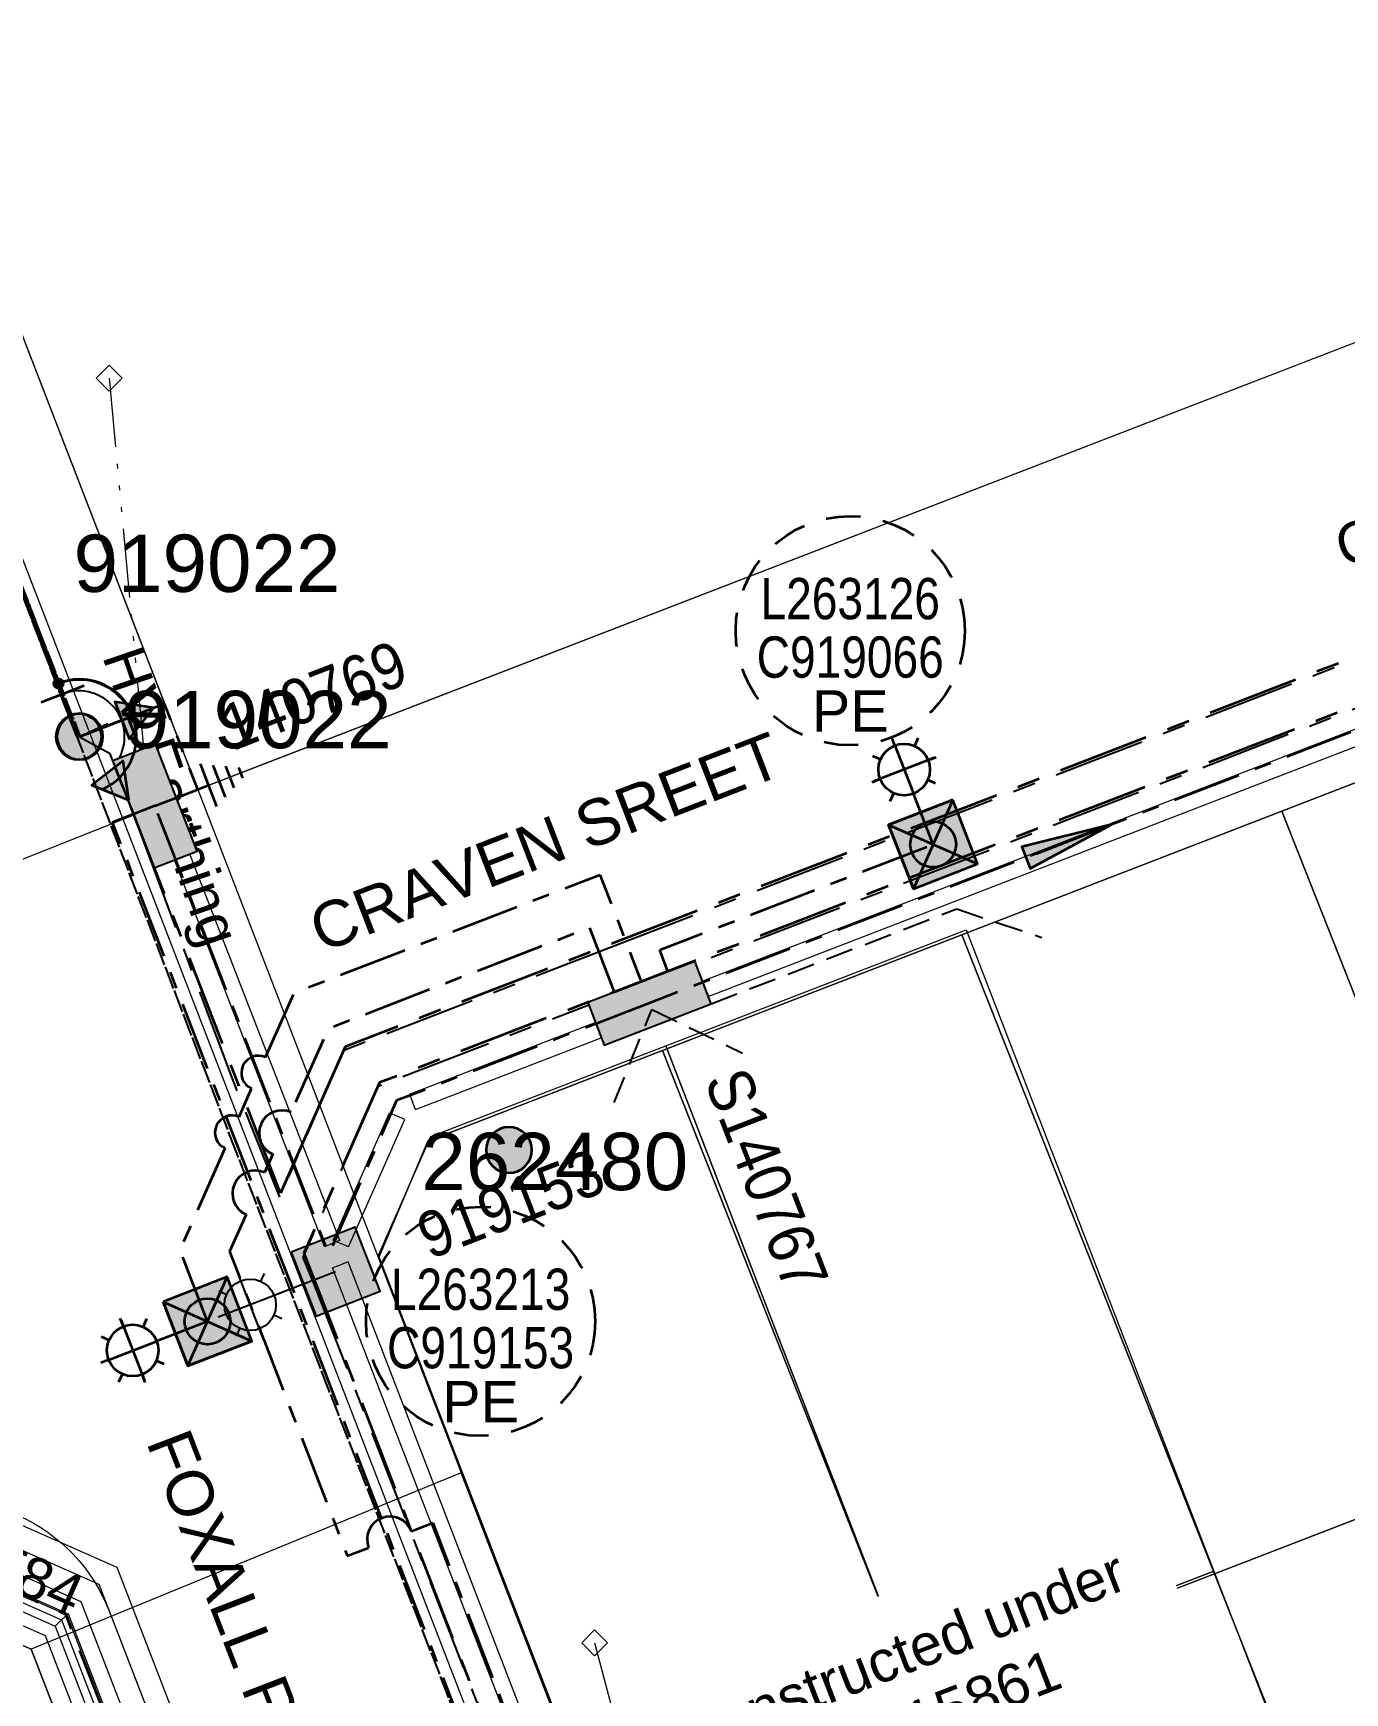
# Model space of a CAD drawing. Header units: metres. Extents: x 0 to 311505, y 0 to 6270811.
# Drawn here: x 310948.2 to 311005.5, y 6270400 to 6270472.4 of the extents above; entities that cross this region are included whole.
import ezdxf
from ezdxf import colors
from ezdxf.entities.mleader import LeaderData, LeaderLine
from ezdxf.enums import TextEntityAlignment as Align
from ezdxf.math import Vec2, Vec3

# ---------------------------------------------------------------- set-up
doc = ezdxf.new("R2010")
doc.units = ezdxf.units.M
for name, pattern in [('Cable Exist OH', [1, 1, 0]), ('Cable Exist UG', [7, 4, -1, 1, -1]), ('Dash', [5, 3, -2]), ('IE Trench LV', [6, 4, -2]), ('PHANTOMX2', [6.6, 3, -0.75, 0.2, -0.75, 0.2, -0.75, 0.2, -0.75])]:
    doc.linetypes.add(name, pattern=pattern)
doc.layers.get('0').update_dxf_attribs({"color": 6})
for name, color, linetype, lineweight in [('_User Miscellaneous1', 30, 'Continuous', 13), ('_User_HV_Exist', 1, 'Continuous', 35), ('_User_LV_Exist', 5, 'Continuous', 35), ('Cadastre Developer_SP_NEW', 92, 'Continuous', 15), ('Cadastre Land Parcels_SP_EXT', 118, 'Continuous', 15), ('Cadastre Roads_SP_EXT', 218, 'Continuous', 15), ('Mains_HV_EXT', 13, 'Continuous', 25), ('Mains_LV_EXT', 163, 'Continuous', 25), ('Mains_SL_EXT', 131, 'Continuous', 25), ('Services_SP_EXT', 42, 'PHANTOMX2', 20)]:
    doc.layers.add(name, color=color, linetype=linetype, lineweight=lineweight)
doc.layers.add('_User Miscellaneous10', color=252, linetype='Continuous', lineweight=13, plot=False, transparency=0.9)
doc.layers.add('Cadastre Roads_SP_NEW', color=214, linetype='Continuous', lineweight=15, transparency=0.65)
for name, color, linetype in [('Equip_SP_SL_EXT', 7, 'Continuous'), ('Notes', 7, 'Continuous'), ('OH_Details_SP_MISC', 7, 'Continuous'), ('Services_SP_NEW_UG', 2, 'IE Trench LV'), ('SupportsOH_SP_TR_HV_LV_SL_EXT', 7, 'Continuous'), ('SupportsUG_SP_LV_EXT', 7, 'Continuous'), ('UG_Details_SP_MISC', 7, 'Continuous')]:
    doc.layers.add(name, color=color, linetype=linetype)
doc.styles.add('POLE_LABEL', font='arial.ttf', dxfattribs={"height": 2})
doc.styles.add('SL_LABEL', font='arial.ttf', dxfattribs={"height": 2})
doc.styles.get("Standard").update_dxf_attribs({"font": 'arial.ttf'})
doc.linetypes.add('Cable E UG', pattern='A,5,-0.1,["E",Standard,S=1.5,R=0,X=0,Y=-0.75],-1.45', length=6.55)
doc.linetypes.add('Cable x', pattern='A,4.5,-0.01,["X",Standard,S=1.25,R=0,X=0,Y=-0.65],-1.2', length=5.71)

# ---------------------------------------------------------------- blocks, each defined once
blk = doc.blocks.new('CCP_EXT')
at = {"flags": 9}
for tag, p in [('USAGE', (0, -1.2)), ('LEGEND', (0, -1.4)), ('STATE', (0, -1.8)), ('LIFE_SUPPORT', (0, -1.6)), ('NOTES', (0, -2))]:
    blk.add_attdef(tag, text='', height=0.2, dxfattribs=at).set_placement(p, align=Align.MIDDLE_LEFT)
at = {"transparency": 33554687}
blk.add_wipeout([(0, 0.566), (0.566, 0), (0, -0.566), (-0.566, 0)], dxfattribs=at)
blk.add_lwpolyline([(-0.566, 0), (0, 0.566), (0.566, 0), (0, -0.566), (-0.566, 0)])
at = {"flags": 1}
blk.add_attdef('Z', (0, 0), '', height=0.2, dxfattribs=at)
at = {"flags": 9}
for tag, p in [('CCP_TYPE', (0, 0)), ('OPERATING_VOLTAGE', (0, -0.6)), ('ORIENTATION', (0, -0.8)), ('CONSTRUCTED_VOLTAGE', (0, -0.2)), ('NO_PHASES', (0, -0.4)), ('OWNED_BY', (0, -1))]:
    blk.add_attdef(tag, text='', height=0.2, dxfattribs=at).set_placement(p, align=Align.MIDDLE_LEFT)
blk = doc.blocks.new('POLE_EXT')
blk.add_hatch(color=256).paths.add_polyline_path([(-1, 0, 1), (1, 0, 1)])
blk.add_lwpolyline([(-1, 0, 1), (1, 0, 1)], format="xyb", close=True)
at = {"flags": 8}
blk.add_attdef('pNumber', text='', height=2, dxfattribs=at).set_placement((2.5, 2.5), align=Align.MIDDLE_CENTER)
at = {"style": 'POLE_LABEL', "flags": 9}
for tag, p in [('STRUCTURE_PLANT_NUMBER', (1.355, 0.028)), ('STREET_CODE', (1.355, -0.2))]:
    blk.add_attdef(tag, text='', height=0.2, dxfattribs=at).set_placement(p, align=Align.MIDDLE_LEFT)
at = {"flags": 9}
for tag, p in [('OWNED_BY', (1.355, -0.4)), ('SPECIAL_USE', (1.355, -0.8)), ('PARENT', (1.355, -0.6)), ('cLV', (1.355, -1.4)), ('STATE', (1.355, -1)), ('USAGE', (1.355, -1.2)), ('cHV', (1.355, -2)), ('hDepth', (1.355, -1.6)), ('hDia', (1.355, -1.8)), ('LBRACKET', (1.355, -2.2)), ('LExisting', (1.355, -2.4)), ('LANTNUMBER', (1.355, -2.6)), ('LOther', (1.355, -2.8)), ('cLinedev', (1.355, -3.4)), ('LRemove', (1.355, -3)), ('LEGEND', (1.355, -3.2)), ('LOCATION', (1.355, -3.6)), ('pExisting', (1.355, -3.8)), ('pFooting', (1.355, -4.4)), ('PFNUMBER', (1.355, -4)), ('NEWPFNUMBER', (1.355, -4.2)), ('pNew', (1.355, -4.6)), ('pRelocate', (1.355, -5)), ('pRemove', (1.355, -5.2)), ('pReplace', (1.355, -5.4)), ('pStay', (1.355, -5.6)), ('pType', (1.355, -5.8)), ('cspan', (1.355, -6)), ('STREETNAME', (1.355, -6.2)), ('SUBURB', (1.355, -6.4)), ('NOTES', (1.355, -6.6)), ('OPERATED_BY', (1.355, -7.014)), ('MAINTAINED_BY', (1.355, -6.814))]:
    blk.add_attdef(tag, text='', height=0.2, dxfattribs=at).set_placement(p, align=Align.MIDDLE_LEFT)
at = {"flags": 1}
blk.add_attdef('Z', (1.355, -7.328), '', height=0.2, dxfattribs=at)
blk = doc.blocks.new('*U531')
at = {"transparency": 33554687, "flags": 9}
for tag, p in [('LANTNUMBER', (-1.4, 2.6)), ('LOUTREACH', (-1.4, 2.2)), ('LOUTREACHVOCAB', (-1.4, 2)), ('LRATECODE', (-1.4, 1.8)), ('LREMOVE', (-1.4, 1.6)), ('LREPLACE', (-1.4, 1.4)), ('LTYPEVOCAB', (-1.4, 1)), ('LEGEND', (-1.4, 0.8)), ('LTYPE', (-1.4, 1.2)), ('SUBURB', (-1.4, 0.6)), ('STREETNAME', (-1.4, 0.4)), ('LOCATION', (-1.4, 0.2)), ('LNEW', (-6.4, 0)), ('LMASTVOCAB', (-6.2, 0)), ('LMAST', (-6, 0)), ('LLAMPVOCAB', (-5.8, 0)), ('LLAMP', (-5.6, 0)), ('LEXIST', (-5.4, 0)), ('LCHARGE3PERCENT', (-5.2, 0)), ('LCHARGE3', (-5, 0)), ('LCHARGE2PERCENT', (-4.8, 0)), ('LCHARGE2', (-4.6, 0)), ('LCHARGE1PERCENT', (-4.4, 0)), ('LCHARGE1', (-4.2, 0)), ('LCATEGORY', (-4, 0)), ('LBRACKETVOCAB', (-3.8, 0)), ('LBRACKET', (-3.6, 0)), ('LKINGHEIGHT', (-3.4, 0)), ('CREPLACE', (-3.2, 0)), ('CREMOVE', (-3, 0)), ('CNUMBER', (-2.8, 0)), ('CNEW', (-2.6, 0)), ('CEXIST', (-2.4, 0)), ('USAGE', (-2.2, 0)), ('STATE', (-2, 0)), ('OWNED_BY', (-1.8, 0)), ('ORIENTATION', (-1.6, 0)), ('OPERATING_VOLTAGE', (-1.4, 0)), ('MAINTAINED_BY', (-1.4, -0.663)), ('NOTES', (-1.4, 0)), ('NO_PHASES', (-1.2, 0)), ('LANTERN_TYPE', (-1, 0)), ('LANTERN_PURPOSE', (-0.8, 0)), ('CONTROL_TYPE', (-0.6, 0)), ('CONSTRUCTED_VOLTAGE', (-0.4, 0))]:
    blk.add_attdef(tag, text='', height=0.2, rotation=270, dxfattribs=at).set_placement(p, align=Align.MIDDLE_LEFT)
at = {"transparency": 33554687, "style": 'SL_LABEL', "flags": 8}
blk.add_attdef('ASSET_NUM', text='', height=1, dxfattribs=at).set_placement((7, 1), align=Align.MIDDLE_LEFT)
at = {"transparency": 33554687}
for tag, p, height, flags in [('OPERATED_BY', (-1.4, -0.407), 0.2, 9), ('Z', (0, 0), 0.001, 1)]:
    blk.add_attdef(tag, p, '', height=height, rotation=270, dxfattribs=dict(at, flags=flags))
at = {"transparency": 33554687, "style": 'SL_LABEL', "flags": 9}
blk.add_attdef('STREET_CODE', text='', height=0.001, rotation=270, dxfattribs=at).set_placement((0.001, 0), align=Align.MIDDLE_LEFT)
at = {"transparency": 33554687, "flags": 8}
blk.add_attdef('LNUMBER', text='', height=1, dxfattribs=at).set_placement((7, -1), align=Align.MIDDLE_LEFT)
at = {"transparency": 33554687}
blk.add_wipeout([(5.688, 0), (5.061, -1.061), (4, -1.688), (2.939, -1.061), (2.313, 0), (2.939, 1.061), (4, 1.687), (5.061, 1.061)], dxfattribs=at)
for p, q in [((4, 1.5), (4, 1.125)), ((4, 1.5), (4, -1.5)), ((2.939, 1.061), (3.205, 0.795)), ((5.061, 1.061), (4.795, 0.795)), ((0, 0), (2.875, 0)), ((2.5, 0), (5.5, 0)), ((5.125, 0), (5.5, 0)), ((2.939, -1.061), (3.205, -0.795)), ((4, -1.125), (4, -1.5)), ((5.061, -1.061), (4.795, -0.795))]:
    blk.add_line(p, q, dxfattribs=at)
blk.add_circle((4, 0), 1.125, dxfattribs=at)
blk = doc.blocks.new('*U357')
at = {"layer": 'Equip_SP_SL_EXT'}
h = blk.add_hatch(color=256, dxfattribs=at)
h.dxf.hatch_style = 1
h.paths.add_polyline_path([(-1.5, 1.5), (-1.5, -1.5), (1.5, -1.5), (1.5, 1.5)])
blk.add_lwpolyline([(-1.5, 1.5), (-1.5, -1.5), (1.5, -1.5), (1.5, 1.5)], close=True)
at = {"width": 0.9, "flags": 8}
blk.add_attdef('ASSET_NUM', text='', height=2, dxfattribs=at).set_placement((4, 2), align=Align.MIDDLE_LEFT)
at = {"flags": 1}
blk.add_attdef('Z', (-2.351, -1.813), '', height=0.2, rotation=270, dxfattribs=at)
at = {"flags": 9}
for tag, p in [('NOTES', (-2, -1.813)), ('SUBURB', (-1.8, -1.813)), ('STREETNAME', (-1.6, -1.813)), ('LOCATION', (-1.4, -1.813)), ('LEGEND', (-1.2, -1.813)), ('USAGE', (-1, -1.813)), ('STATE', (-0.8, -1.813)), ('OWNED_BY', (-0.6, -1.813)), ('COLUMN_TYPE', (-0.4, -1.813)), ('STREET_CODE', (-0.2, -1.813)), ('STRUCTURE_PLANT_NUMBER', (0.031, -1.813))]:
    blk.add_attdef(tag, text='', height=0.2, rotation=270, dxfattribs=at).set_placement(p, align=Align.MIDDLE_LEFT)
blk = doc.blocks.new('*U384')
at = {"width": 0.9}
blk.add_attdef('ASSET_NUM', text='', height=2, dxfattribs=at).set_placement((4, 2), align=Align.MIDDLE_LEFT)
for tag, p, flags in [('SUBURB', (-2, 0), 1), ('STREETNAME', (-1.8, 0), 9), ('PARENT', (-1.6, 0), 9), ('NOTES', (-1.4, 0), 9), ('LOCATION', (-1.2, 0), 9), ('LEGEND', (-1, 0), 9), ('USAGE', (-0.8, 0), 9), ('SUPPORT_TYPE', (-0.6, 0), 9), ('STATE', (-0.4, 0), 9), ('OWNED_BY', (-0.2, 0), 9)]:
    blk.add_attdef(tag, p, '', height=0.2, rotation=270, dxfattribs=dict(flags=flags))
at = {"transparency": 33554687}
blk.add_wipeout([(1, 2.5), (1, -2.5), (-1, -2.5), (-1, 2.5)], dxfattribs=at)
at = {"layer": 'SupportsUG_SP_LV_EXT'}
h = blk.add_hatch(color=256, dxfattribs=at)
h.dxf.hatch_style = 1
h.paths.add_polyline_path([(-1, 2.5), (-1, -1.25), (-1, 1.25), (-1, -2.5), (1, -2.5), (1, 2.5)])
blk.add_lwpolyline([(-1, 2.5), (-1, -1.25), (-1, 1.25), (-1, -2.5), (1, -2.5), (1, 2.5)], close=True)
blk = doc.blocks.new('*U358')
at = {"layer": '_User_LV_Exist'}
for p, q in [((2.5, 1), (2.5, -1)), ((3, 0.75), (3, -0.75)), ((3.5, 0.5), (3.5, -0.5)), ((4, 0.25), (4, -0.25))]:
    blk.add_line(p, q, dxfattribs=at)
at = {"width": 0.9}
blk.add_attdef('ASSET_NUM', text='', height=2, dxfattribs=at).set_placement((4, 2), align=Align.MIDDLE_LEFT)
for tag, p, flags in [('SUBURB', (-2, 0), 1), ('STREETNAME', (-1.8, 0), 9), ('PARENT', (-1.6, 0), 9), ('NOTES', (-1.4, 0), 9), ('LOCATION', (-1.2, 0), 9), ('LEGEND', (-1, 0), 9), ('USAGE', (-0.8, 0), 9), ('SUPPORT_TYPE', (-0.6, 0), 9), ('STATE', (-0.4, 0), 9), ('OWNED_BY', (-0.2, 0), 9)]:
    blk.add_attdef(tag, p, '', height=0.2, rotation=270, dxfattribs=dict(flags=flags))
at = {"transparency": 33554687}
blk.add_wipeout([(1, 2.5), (1, -2.5), (-1, -2.5), (-1, 2.5)], dxfattribs=at)
at = {"layer": 'SupportsUG_SP_LV_EXT'}
h = blk.add_hatch(color=256, dxfattribs=at)
h.dxf.hatch_style = 1
h.paths.add_polyline_path([(-1, 2.5), (-1, -1.25), (-1, 1.25), (-1, -2.5), (1, -2.5), (1, 2.5)])
blk.add_lwpolyline([(-1, 2.5), (-1, -1.25), (-1, 1.25), (-1, -2.5), (1, -2.5), (1, 2.5)], close=True)
at = {"layer": '_User_LV_Exist'}
blk.add_line((1, 0), (2.5, 0), dxfattribs=at)
blk = doc.blocks.new('*U378')
at = {"layer": 'Services_SP_NEW_UG', "ltscale": 0.3, "flags": 128}
for points in [[(-14, -1), (-17, 1.5)], [(-2.5, -1), (-14, -1)]]:
    blk.add_lwpolyline(points, dxfattribs=at)
blk = doc.blocks.new('*U382')
at = {"layer": 'Services_SP_NEW_UG', "ltscale": 0.3}
for points in [[(-1.7, 0), (1.5, 3)], [(1.5, -3), (-1.7, 0)]]:
    blk.add_lwpolyline(points, dxfattribs=at)
blk = doc.blocks.new('*U395')
h = blk.add_hatch(color=256)
h.dxf.hatch_style = 1
edge = h.paths.add_edge_path()
edge.add_arc((2.5, -0.028), 0.2, -0.64713, 359.35287)
h = blk.add_hatch(color=256)
h.dxf.hatch_style = 1
h.paths.add_polyline_path([(-0.04, -3.5), (0.843, -2.01), (-0.889, -1.99)])
for p, q in [((1.989, -1.023), (2.011, 0.977)), ((2, -0.023), (2.5, -0.028))]:
    blk.add_line(p, q)
at = {"flags": 128}
blk.add_lwpolyline([(-0.04, -3.5), (0.843, -2.01), (-0.889, -1.99)], close=True, dxfattribs=at)
blk.add_circle((2.5, -0.028), 0.2)
blk = doc.blocks.new('*U397')
at = {"linetype": 'Continuous'}
h = blk.add_hatch(color=256, dxfattribs=at)
h.dxf.hatch_style = 1
h.paths.add_polyline_path([(-9.5, 1.5), (-9.5, -1.5), (-6.5, -1.5), (-6.5, 1.5)])
h = blk.add_hatch(color=256)
h.dxf.hatch_style = 1
h.paths.add_polyline_path([(-9.5, 1.5), (-6.5, -1.5), (-9.5, -1.5)])
for p, q in [((-11.5, 1.125), (-11.5, 1.5)), ((-9.5, 1.5), (-6.5, -1.5)), ((-9.5, -1.5), (-6.5, 1.5)), ((-12.561, 1.061), (-12.295, 0.795)), ((-10.439, 1.061), (-10.705, 0.795)), ((-12.625, 0), (-13, 0)), ((-8, 0), (-10.375, 0)), ((-12.561, -1.061), (-12.295, -0.795)), ((-11.5, -1.5), (-11.5, -1.125)), ((-10.439, -1.061), (-10.705, -0.795))]:
    blk.add_line(p, q)
blk.add_line((-12.625, 0), (-10.375, 0), dxfattribs=at)
blk.add_lwpolyline([(-9.5, 1.5), (-9.5, -1.5), (-6.5, -1.5), (-6.5, 1.5)], close=True)
at = {"flags": 128}
blk.add_lwpolyline([(-9.5, 1.5), (-6.5, -1.5), (-9.5, -1.5), (-9.5, 1.5)], dxfattribs=at)
at = {"linetype": 'Continuous', "flags": 128}
blk.add_lwpolyline([(-11.5, 1.406), (-11.5, -1.406)], dxfattribs=at)
for centre, radius in [((-11.5, 0), 1.125), ((-8, 0), 1)]:
    blk.add_circle(centre, radius)
blk = doc.blocks.new('*U404')
at = {"linetype": 'Continuous'}
h = blk.add_hatch(color=256, dxfattribs=at)
h.dxf.hatch_style = 1
h.paths.add_polyline_path([(-5.5, 1.5), (-5.5, -1.5), (-2.5, -1.5), (-2.5, 1.5)])
h = blk.add_hatch(color=256)
h.dxf.hatch_style = 1
h.paths.add_polyline_path([(-5.5, 1.5), (-2.5, -1.5), (-5.5, -1.5)])
for p, q in [((-7.5, 1.125), (-7.5, 1.5)), ((-5.5, 1.5), (-2.5, -1.5)), ((-5.5, -1.5), (-2.5, 1.5)), ((-8.561, 1.061), (-8.295, 0.795)), ((-6.439, 1.061), (-6.705, 0.795)), ((-8.625, 0), (-9, 0)), ((-4, 0), (-6.375, 0)), ((-8.561, -1.061), (-8.295, -0.795)), ((-7.5, -1.5), (-7.5, -1.125)), ((-6.439, -1.061), (-6.705, -0.795))]:
    blk.add_line(p, q)
blk.add_line((-8.625, 0), (-6.375, 0), dxfattribs=at)
blk.add_lwpolyline([(-5.5, 1.5), (-5.5, -1.5), (-2.5, -1.5), (-2.5, 1.5)], close=True)
at = {"flags": 128}
blk.add_lwpolyline([(-5.5, 1.5), (-2.5, -1.5), (-5.5, -1.5), (-5.5, 1.5)], dxfattribs=at)
at = {"linetype": 'Continuous', "flags": 128}
blk.add_lwpolyline([(-7.5, 1.406), (-7.5, -1.406)], dxfattribs=at)
for centre, radius in [((-7.5, 0), 1.125), ((-4, 0), 1)]:
    blk.add_circle(centre, radius)
blk = doc.blocks.new('*U406')
h = blk.add_hatch(color=256)
h.dxf.hatch_style = 1
h.paths.add_polyline_path([(-0.01, 4), (-0.5, -0.001), (0.5, 0.001)])
blk.add_line((-0.001, 0.5), (-0.01, 4))
at = {"flags": 128}
blk.add_lwpolyline([(-0.01, 4), (-0.5, -0.001), (0.5, 0.001)], close=True, dxfattribs=at)
blk.add_circle((0, 0), 0.0001)
blk = doc.blocks.new('*U285')
at = {"linetype": 'Dash', "ltscale": 0.5}
blk.add_circle((0, 0), 5, dxfattribs=at)
at = {"insert": (0, -2.6), "char_height": 1.8, "attachment_point": 2}
blk.add_mtext('PE', dxfattribs=at)
at = {"width": 0.8}
blk.add_attdef('SNUMBER', text='', height=1.8, dxfattribs=at).set_placement((0, 0.5), align=Align.CENTER)
at = {"flags": 1}
blk.add_attdef('Z', (0, 0), '', height=0.2, dxfattribs=at)
at = {"width": 0.8}
blk.add_attdef('CNUMBER', text='', height=1.8, dxfattribs=at).set_placement((0, -0.25), align=Align.TOP_CENTER)
blk = doc.blocks.new('*U435')
h = blk.add_hatch(color=256)
h.dxf.hatch_style = 1
h.paths.add_polyline_path([(-3.375, -0.927), (-1.699, -1.365), (-2.158, 0.306)])
h = blk.add_hatch(color=256)
h.dxf.hatch_style = 1
edge = h.paths.add_edge_path()
edge.add_arc((2.499, -0.071), 0.2, -1.62155, 358.37845)
for p, q in [((1.971, -1.056), (2.027, 0.943)), ((1.999, -0.057), (2.499, -0.071))]:
    blk.add_line(p, q)
at = {"flags": 128}
blk.add_lwpolyline([(-3.375, -0.927), (-1.699, -1.365), (-2.158, 0.306)], close=True, dxfattribs=at)
blk.add_circle((2.499, -0.071), 0.2)

msp = doc.modelspace()

# ---------------------------------------------------------------- linework, layer by layer
at = {"layer": '_User Miscellaneous1'}
for p, q in [((310964.645, 6270426.076), (311055.349, 6270461.083)), ((310964.905, 6270425.404), (311055.608, 6270460.411)), ((310953.662, 6270438.164), (310953.998, 6270438.294)), ((310954.333, 6270438.424), (310953.998, 6270438.294)), ((310961.602, 6270419.697), (310954.333, 6270438.424)), ((310960.931, 6270419.436), (310953.662, 6270438.164)), ((310964.645, 6270426.076), (310964.775, 6270425.74)), ((310961.321, 6270419.703), (310963.777, 6270425.261)), ((310963.777, 6270425.261), (310964.106, 6270425.115)), ((310964.905, 6270425.404), (310964.775, 6270425.74)), ((310961.979, 6270419.412), (310964.435, 6270424.97)), ((310964.435, 6270424.97), (310964.106, 6270425.115)), ((310960.931, 6270419.436), (310961.267, 6270419.567)), ((310961.602, 6270419.697), (310961.267, 6270419.567)), ((310961.321, 6270419.703), (310961.65, 6270419.558)), ((310961.979, 6270419.412), (310961.65, 6270419.558)), ((310961.963, 6270418.764), (310961.628, 6270418.634)), ((310961.292, 6270418.504), (310961.628, 6270418.634)), ((310943.004, 6270406.381), (310949.742, 6270403.406)), ((310942.986, 6270405.602), (310949.178, 6270402.868)), ((310949.178, 6270402.868), (310949.46, 6270403.137)), ((310949.178, 6270402.868), (310968.721, 6270352.238)), ((310949.742, 6270403.406), (310949.46, 6270403.137)), ((310949.742, 6270403.406), (310969.5, 6270352.22))]:
    msp.add_line(p, q, dxfattribs=at)
at = {"layer": '_User Miscellaneous10', "flags": 128}
for points in [[(310729.58, 6270277.71), (310715.657, 6270313.747), (310719.211, 6270321.781), (310770.595, 6270341.63), (310778.626, 6270338.07), (310791.395, 6270305.022), (310805.31, 6270307.893), (310791.699, 6270343.12), (310795.252, 6270351.154), (310943.048, 6270408.244), (310951.092, 6270404.692), (310971.363, 6270352.175), (310967.816, 6270344.144), (310944.539, 6270335.151), (310843.301, 6270296.035), (310820.018, 6270287.054), (310811.986, 6270290.614), (310807.649, 6270301.842), (310807.158, 6270303.111)], [(310730.513, 6270278.07), (310716.739, 6270313.721), (310719.958, 6270320.997), (310770.568, 6270340.548), (310777.842, 6270337.324), (310790.768, 6270303.872), (310806.669, 6270307.153), (310792.781, 6270343.094), (310795.999, 6270350.371), (310943.022, 6270407.162), (310950.308, 6270403.945), (310970.281, 6270352.201), (310967.069, 6270344.928), (310944.179, 6270336.084), (310842.94, 6270296.967), (310820.044, 6270288.136), (310812.77, 6270291.36), (310808.581, 6270302.202), (310808.091, 6270303.471)], [(310731.242, 6270278.352), (310717.585, 6270313.701), (310720.542, 6270320.385), (310770.548, 6270339.702), (310777.23, 6270336.74), (310790.277, 6270302.972), (310807.731, 6270306.573), (310793.627, 6270343.074), (310796.583, 6270349.758), (310943.003, 6270406.316), (310949.695, 6270403.361), (310969.435, 6270352.221), (310966.485, 6270345.54), (310943.897, 6270336.813), (310842.659, 6270297.697), (310820.065, 6270288.982), (310813.383, 6270291.944), (310809.311, 6270302.484), (310809.192, 6270302.791)], [(310732.378, 6270278.791), (310718.903, 6270313.669), (310721.452, 6270319.43), (310770.516, 6270338.384), (310776.275, 6270335.831), (310789.513, 6270301.571), (310809.385, 6270305.671), (310794.945, 6270343.042), (310797.493, 6270348.804), (310942.971, 6270404.998), (310948.741, 6270402.451), (310968.118, 6270352.252), (310965.575, 6270346.494), (310943.458, 6270337.949), (310842.22, 6270298.833), (310820.097, 6270290.3), (310814.337, 6270292.853), (310810.447, 6270302.923), (310809.957, 6270304.192)], [(310733.108, 6270279.073), (310719.749, 6270313.649), (310722.036, 6270318.818), (310770.495, 6270337.538), (310775.662, 6270335.247), (310789.022, 6270300.671), (310810.448, 6270305.092), (310795.791, 6270343.022), (310798.077, 6270348.191), (310942.952, 6270404.152), (310948.128, 6270401.866), (310967.272, 6270352.272), (310964.99, 6270347.107), (310943.176, 6270338.679), (310841.938, 6270299.562), (310820.118, 6270291.146), (310814.95, 6270293.437), (310811.176, 6270303.205), (310810.679, 6270304.493)]]:
    msp.add_lwpolyline(points, dxfattribs=at)
at = {"layer": '_User Miscellaneous10', "color": 4, "flags": 128}
msp.add_lwpolyline([(310731.522, 6270278.46), (310717.91, 6270313.693), (310720.766, 6270320.15), (310770.54, 6270339.377), (310776.994, 6270336.516), (310790.089, 6270302.627), (310808.138, 6270306.351), (310793.952, 6270343.066), (310796.807, 6270349.523), (310942.995, 6270405.991), (310949.46, 6270403.137), (310969.111, 6270352.229), (310966.261, 6270345.775), (310943.789, 6270337.093), (310842.55, 6270297.977), (310820.073, 6270289.307), (310813.618, 6270292.168), (310809.591, 6270302.592), (310809.381, 6270303.136)], dxfattribs=at)
at = {"layer": '_User_HV_Exist', "linetype": 'Cable Exist OH', "flags": 128}
msp.add_lwpolyline([(310927.409, 6270500.677), (310935.924, 6270478.641), (310949.506, 6270443.528)], dxfattribs=at)
at = {"layer": '_User_LV_Exist', "linetype": 'Cable Exist OH', "transparency": 33554674}
msp.add_lwpolyline([(310949.359, 6270444.007), (310935.464, 6270479.899)], dxfattribs=at)
at = {"layer": '_User_LV_Exist', "color": 4, "linetype": 'Cable Exist UG', "ltscale": 0.75, "flags": 128}
msp.add_lwpolyline([(310957.208, 6270425.087), (310957.754, 6270426.319)], dxfattribs=at)
msp.add_lwpolyline([(310957.208, 6270425.087), (310957.754, 6270426.319)], dxfattribs=at)
at = {"layer": '_User_LV_Exist', "color": 3, "linetype": 'Cable Exist UG', "ltscale": 0.75, "flags": 128}
msp.add_lwpolyline([(310958.674, 6270423.457), (310958.321, 6270422.66)], dxfattribs=at)
at = {"layer": '_User_LV_Exist', "linetype": 'Cable Exist UG', "flags": 128}
msp.add_lwpolyline([(310893.204, 6270387.068), (310895.554, 6270387.922), (310895.554, 6270387.922), (310895.554, 6270387.922), (310944.333, 6270406.823), (310944.333, 6270406.823), (310945.591, 6270405.182), (310945.591, 6270405.182), (310949.633, 6270403.392), (310954.361, 6270391.218), (310959.512, 6270377.817)], dxfattribs=at)
at = {"layer": '_User_LV_Exist', "color": 4, "linetype": 'Continuous', "ltscale": 0.75}
for centre in [(310958.058, 6270427.004), (310956.905, 6270424.401)]:
    msp.add_arc(centre, 0.75, 66.11246, 246.11246, dxfattribs=at)
at = {"layer": '_User_LV_Exist', "color": 3, "linetype": 'Cable x', "ltscale": 0.75}
for centre, start, end in [((310959.079, 6270424.371), 66.11246, 246.11246), ((310957.916, 6270421.745), 66.11246, 246.11246), ((310963.795, 6270406.65), 21.1375, 201.1375)]:
    msp.add_arc(centre, 1, start, end, dxfattribs=at)
at = {"layer": 'Cadastre Developer_SP_NEW', "color": 2, "flags": 128}
msp.add_lwpolyline([(310975.84, 6270428.188), (310988.947, 6270433.247), (310999.757, 6270405.262), (310986.65, 6270400.204)], close=True, dxfattribs=at)
at = {"layer": 'Cadastre Land Parcels_SP_EXT', "linetype": 'Continuous'}
for points in [[(311335.015, 6270585.926), (311491.185, 6270646.21), (311491.81, 6270646.449), (311505.327, 6270651.343), (311502.658, 6270657.27), (311493.932, 6270682.062), (310942.397, 6270472.999), (310955.402, 6270439.374), (311050.019, 6270475.904), (311073.041, 6270484.791), (311235.7, 6270547.587), (311259.109, 6270556.624), (311317.396, 6270579.125), (311335.015, 6270585.926)], [(311027.698, 6270415.933), (311016.676, 6270443.815), (311002.718, 6270438.424), (311013.74, 6270410.542), (311027.698, 6270415.933)], [(311013.74, 6270410.542), (311002.718, 6270438.424), (310988.759, 6270433.033), (310999.782, 6270405.15), (311013.74, 6270410.542)], [(310999.782, 6270405.15), (310988.759, 6270433.033), (310975.686, 6270427.983), (310986.707, 6270400.101), (310999.782, 6270405.15)], [(310986.707, 6270400.101), (310975.686, 6270427.983), (310965.45, 6270424.03), (310963.291, 6270418.926), (310972.653, 6270394.659), (310986.707, 6270400.101)], [(311047.167, 6270407.384), (311041.657, 6270421.324), (311027.698, 6270415.933), (311013.74, 6270410.542), (310999.782, 6270405.15), (311005.293, 6270391.21), (311010.805, 6270377.264), (310987.493, 6270368.265), (310983.456, 6270366.659), (310984.375, 6270364.277), (311081.805, 6270401.883), (311080.851, 6270404.303), (311077.129, 6270402.865), (311052.682, 6270393.428), (311047.167, 6270407.384)], [(311047.167, 6270407.384), (311041.657, 6270421.324), (311027.698, 6270415.933), (311013.74, 6270410.542), (310999.782, 6270405.15), (311005.293, 6270391.21), (311010.805, 6270377.264), (310987.493, 6270368.265), (310983.456, 6270366.659), (310984.375, 6270364.277), (311081.805, 6270401.883), (311080.851, 6270404.303), (311077.129, 6270402.865), (311052.682, 6270393.428), (311047.167, 6270407.384)], [(311005.293, 6270391.21), (310999.782, 6270405.15), (310986.707, 6270400.101), (310972.653, 6270394.659), (310978.055, 6270380.659), (311005.293, 6270391.21)], [(310952.628, 6270390.209), (310948.128, 6270401.866), (310942.952, 6270404.152), (310921.136, 6270395.725), (310927.08, 6270380.34), (310952.628, 6270390.209)]]:
    msp.add_lwpolyline(points, close=True, dxfattribs=at)
at = {"layer": 'Cadastre Roads_SP_EXT', "linetype": 'Continuous'}
msp.add_lwpolyline([(310965.45, 6270424.03), (310975.686, 6270427.983), (310988.759, 6270433.033), (311002.718, 6270438.424), (311016.676, 6270443.815), (311030.634, 6270449.206), (311044.592, 6270454.597), (311055.079, 6270458.648), (311050.019, 6270475.904), (310955.402, 6270439.374), (310961.85, 6270422.66), (310963.291, 6270418.926), (310965.45, 6270424.03)], close=True, dxfattribs=at)
at = {"layer": 'Mains_HV_EXT', "linetype": 'Cable Exist OH'}
msp.add_lwpolyline([(310950.235, 6270441.634), (310847.206, 6270708.175), (310834.962, 6270739.856)], dxfattribs=at)
at = {"layer": 'Mains_HV_EXT', "linetype": 'Continuous'}
msp.add_lwpolyline([(310951.81, 6270440.468, 0.750357), (310949.512, 6270443.545)], format="xyb", dxfattribs=at)
at = {"layer": 'Mains_HV_EXT', "linetype": 'Cable E UG'}
msp.add_lwpolyline([(310950.213, 6270441.672), (310951.486, 6270442.248)], dxfattribs=at)
at = {"layer": 'Mains_LV_EXT', "linetype": 'Cable Exist OH'}
msp.add_lwpolyline([(310950.111, 6270441.708), (310935.464, 6270479.899)], dxfattribs=at)
at = {"layer": 'OH_Details_SP_MISC', "color": 7, "linetype": 'Cable Exist OH', "lineweight": 40, "flags": 128}
msp.add_lwpolyline([(310893.652, 6270588.016), (310916.007, 6270530.188), (310935.928, 6270478.643), (310950.261, 6270441.676)], dxfattribs=at)
msp.add_lwpolyline([(310893.652, 6270588.016), (310916.007, 6270530.188), (310935.928, 6270478.643), (310950.261, 6270441.676)], dxfattribs=at)
at = {"layer": 'UG_Details_SP_MISC', "color": 7, "linetype": 'Cable Exist UG', "lineweight": 40, "flags": 128}
msp.add_lwpolyline([(310950.228, 6270441.663), (310952.372, 6270442.495), (310953.997, 6270438.294)], dxfattribs=at)

# ---------------------------------------------------------------- block references
at = {"layer": '_User_HV_Exist', "transparency": 33554674}
msp.add_blockref('POLE_EXT', (310950.26, 6270441.679, 72.52), dxfattribs=at)
at = {"layer": '_User_LV_Exist', "linetype": 'ByBlock', "lineweight": -2}
msp.add_blockref('*U285', (310983.882, 6270446.299), dxfattribs=at).add_auto_attribs({'SNUMBER': 'L263126', 'CNUMBER': 'C919066'})
at = {"layer": '_User_LV_Exist', "transparency": 33554674}
msp.add_blockref('POLE_EXT', (310950.26, 6270441.679, 72.52), dxfattribs=at)
at = {"layer": '_User_LV_Exist', "rotation": 291.2102261097629}
msp.add_blockref('*U404', (310988.947, 6270433.247), dxfattribs=at)
msp.add_blockref('*U404', (310988.947, 6270433.247), dxfattribs=at)
at = {"layer": '_User_LV_Exist', "ltscale": 0.1, "rotation": 290.9554623417256}
msp.add_blockref('*U406', (310991.555, 6270436.397), dxfattribs=at)
at = {"layer": 'SupportsOH_SP_TR_HV_LV_SL_EXT'}
ref = msp.add_blockref('POLE_EXT', (310950.213, 6270441.672), dxfattribs=at)
ref.add_attrib('ASSET_NUM', '919022', dxfattribs={"layer": '0', "height": 2.5, "style": 'POLE_LABEL'}).set_placement((310952.213, 6270442.422), align=Align.MIDDLE_LEFT)
msp.add_blockref('POLE_EXT', (310950.26, 6270441.679, 72.52), dxfattribs=at)

# ---------------------------------------------------------------- texts
at = {"layer": '_User Miscellaneous1'}
for s, rotation, p in [('CRAVEN SREET', 21.1, (310960.802, 6270432.234)), ('FOXALL RD', 291.10694, (310953.139, 6270410.902))]:
    msp.add_text(s, height=2, rotation=rotation, dxfattribs=at).set_placement(p)
at = {"layer": '_User_HV_Exist', "transparency": 33554674}
msp.add_text('FOXALL RD', height=2, rotation=291.10694, dxfattribs=at).set_placement((310953.139, 6270410.902))
at = {"layer": 'Cadastre Roads_SP_EXT'}
msp.add_text('CRAVEN ST', height=1.8, rotation=16.91215, dxfattribs=at).set_placement((311005.398, 6270449.045))
at = {"layer": 'Mains_HV_EXT'}
msp.add_text('HV Earthing', height=1.8, rotation=288.91859, dxfattribs=at).set_placement((310951.225, 6270445.185))
at = {"layer": 'Mains_LV_EXT'}
msp.add_text('T84', height=1.8, rotation=336.11056, dxfattribs=at).set_placement((310945.92, 6270405.036))

# ---------------------------------------------------------------- next in the draw order: block references
at = {"layer": 'Services_SP_EXT'}
for p in [(310951.542, 6270457.312), (310972.727, 6270402.144)]:
    msp.add_blockref('CCP_EXT', p, dxfattribs=at)

# ---------------------------------------------------------------- next in the draw order: linework, layer by layer
at = {"layer": '_User Miscellaneous1'}
for p, q in [((310980.591, 6270370.541), (310961.963, 6270418.764)), ((310979.92, 6270370.281), (310961.292, 6270418.504))]:
    msp.add_line(p, q, dxfattribs=at)
at = {"layer": '_User Miscellaneous10', "flags": 128}
msp.add_lwpolyline([(310728.647, 6270277.35), (310714.575, 6270313.772), (310718.464, 6270322.564), (310770.621, 6270342.713), (310779.41, 6270338.817), (310792.023, 6270306.173), (310803.952, 6270308.634), (310790.617, 6270343.145), (310794.505, 6270351.938), (310943.073, 6270409.325), (310951.875, 6270405.44), (310972.445, 6270352.15), (310968.564, 6270343.361), (310944.9, 6270334.218), (310843.661, 6270295.102), (310819.991, 6270285.972), (310811.203, 6270289.867), (310806.716, 6270301.482), (310806.226, 6270302.75)], dxfattribs=at)
at = {"layer": '_User_LV_Exist', "color": 3, "linetype": 'Cable Exist UG', "ltscale": 0.75, "flags": 128}
msp.add_lwpolyline([(310964.728, 6270407.01), (310965.66, 6270407.371), (310976.19, 6270380.088)], dxfattribs=at)
at = {"layer": 'Cadastre Developer_SP_NEW', "color": 2, "flags": 128}
for points in [[(310963.287, 6270419.056), (310965.577, 6270424.228), (310975.84, 6270428.188), (310986.65, 6270400.204), (310972.656, 6270394.803)], [(310999.757, 6270405.262), (311005.162, 6270391.27), (310978.061, 6270380.81), (310972.656, 6270394.803)]]:
    msp.add_lwpolyline(points, close=True, dxfattribs=at)
at = {"layer": 'Cadastre Roads_SP_EXT', "linetype": 'Continuous'}
for points in [[(310955.402, 6270439.374), (310942.397, 6270472.999), (310929.435, 6270506.546), (310900.917, 6270580.316), (310882.313, 6270572.28), (310910.986, 6270498.06), (310936.543, 6270431.873), (310955.402, 6270439.374)], [(310984.375, 6270364.277), (310983.456, 6270366.659), (310987.493, 6270368.265), (310982.016, 6270370.392), (310978.055, 6270380.659), (310972.653, 6270394.659), (310966.908, 6270409.55), (310948.128, 6270401.866), (310952.628, 6270390.209), (310957.7, 6270377.07), (310962.772, 6270363.929), (310967.272, 6270352.272), (310964.99, 6270347.107), (310968.712, 6270348.542), (310970.766, 6270343.221), (311003.274, 6270259.121), (311023.126, 6270207.74), (311034.298, 6270211.303), (311042.434, 6270213.896), (310984.375, 6270364.277)]]:
    msp.add_lwpolyline(points, close=True, dxfattribs=at)
at = {"layer": 'Cadastre Roads_SP_NEW'}
msp.add_line((310939.132, 6270471.738), (310991.436, 6270336.271), dxfattribs=at)
at = {"layer": 'Mains_HV_EXT', "linetype": 'Cable Exist UG'}
for points in [[(311178.557, 6270501.365), (311178.169, 6270503.02), (311175.281, 6270510.413), (311175.281, 6270510.413), (311075.257, 6270471.752), (311071.767, 6270463.956), (311063.173, 6270460.483), (311055.368, 6270464.15), (310973.913, 6270432.664), (310961.752, 6270427.972), (310958.982, 6270421.582), (310956.901, 6270426.791), (310956.901, 6270426.791), (310952.604, 6270438.293), (310951.584, 6270440.93), (310950.213, 6270441.672)], [(311178.557, 6270501.365), (311176.734, 6270501.776), (311174.112, 6270507.821), (311174.112, 6270507.821), (311076.729, 6270470.175), (311073.252, 6270462.401), (311063.056, 6270458.288), (311055.228, 6270461.962), (310974.625, 6270430.793), (310963.244, 6270426.403), (310959.996, 6270418.954), (310960.455, 6270417.829), (310960.455, 6270417.829), (310969.857, 6270393.721), (310982.079, 6270361.895), (310982.079, 6270361.895), (310987.774, 6270347.143), (310987.624, 6270345.066)]]:
    msp.add_lwpolyline(points, dxfattribs=at)
at = {"layer": 'Mains_SL_EXT', "linetype": 'Cable Exist OH'}
for points in [[(310915.726, 6270530.928), (310935.464, 6270479.899), (310956.806, 6270424.25)], [(310956.806, 6270424.25), (310977.528, 6270371.025), (310997.962, 6270317.926)]]:
    msp.add_lwpolyline(points, dxfattribs=at)
at = {"layer": 'Services_SP_EXT'}
for points in [[(310951.542, 6270457.312), (310953.207, 6270439.323)], [(310972.727, 6270402.144), (310987.541, 6270345.55)]]:
    msp.add_lwpolyline(points, dxfattribs=at)

# ---------------------------------------------------------------- next in the draw order: block references
at = {"layer": 'Equip_SP_SL_EXT', "rotation": 201.2102261097629}
msp.add_blockref('*U531', (310961.423, 6270418.332), dxfattribs=at)
at = {"layer": 'SupportsUG_SP_LV_EXT', "ltscale": 10, "rotation": 21.17750209552247}
msp.add_blockref('*U358', (310953.537, 6270438.651), dxfattribs=at).add_auto_attribs({'ASSET_NUM': '140769'})

# ---------------------------------------------------------------- next in the draw order: linework, layer by layer
at = {"layer": '_User_HV_Exist', "linetype": 'Continuous'}
msp.add_arc((310950.227, 6270441.662), 2.5, 293.71468, 115.71218, dxfattribs=at)
at = {"layer": '_User_LV_Exist', "linetype": 'Cable Exist UG', "ltscale": 0.75, "flags": 128}
msp.add_lwpolyline([(310953.537, 6270438.651), (310955.402, 6270439.373), (310953.957, 6270443.11), (310952.096, 6270442.384)], dxfattribs=at)
at = {"layer": '_User_LV_Exist', "color": 4, "linetype": 'Cable Exist UG', "ltscale": 0.75, "flags": 128}
msp.add_lwpolyline([(310955.829, 6270416.162), (310954.63, 6270419.264), (310956.601, 6270423.715)], dxfattribs=at)
at = {"layer": '_User_LV_Exist', "color": 3, "linetype": 'Cable Exist UG', "ltscale": 0.75, "flags": 128}
msp.add_lwpolyline([(310957.511, 6270420.831), (310956.794, 6270419.212), (310961.93, 6270405.928), (310962.862, 6270406.289)], dxfattribs=at)
at = {"layer": '_User_LV_Exist', "linetype": 'Continuous'}
msp.add_arc((310950.261, 6270441.676), 2.5, 7.21592, 116.54555, dxfattribs=at)

# ---------------------------------------------------------------- next in the draw order: block references
at = {"layer": '_User_HV_Exist', "rotation": 112.7692694647832}
msp.add_blockref('*U435', (310950.228, 6270441.663), dxfattribs=at)
at = {"layer": '_User_HV_Exist', "transparency": 33554674}
ref = msp.add_blockref('POLE_EXT', (310950.213, 6270441.672), dxfattribs=at)
ref.add_attrib('ASSET_NUM', '919022', dxfattribs={"layer": '0', "height": 2.5, "style": 'POLE_LABEL'}).set_placement((310952.213, 6270442.422), align=Align.MIDDLE_LEFT)
at = {"layer": '_User_LV_Exist', "transparency": 33554674}
ref = msp.add_blockref('POLE_EXT', (310950.213, 6270441.672), dxfattribs=at)
ref.add_attrib('ASSET_NUM', '919022', dxfattribs={"layer": '0', "height": 2.5, "style": 'POLE_LABEL'}).set_placement((310949.982, 6270449.24), align=Align.MIDDLE_LEFT)
at = {"layer": '_User_LV_Exist'}
for name, p, rotation in [('*U395', (310950.23, 6270441.664), 111.8486962179373), ('*U397', (310963.287, 6270419.056), 21.21022610976294), ('*U397', (310963.287, 6270419.056), 21.21022610976294)]:
    msp.add_blockref(name, p, dxfattribs=dict(at, rotation=rotation))
at = {"layer": 'Equip_SP_SL_EXT'}
ref = msp.add_blockref('*U357', (310961.423, 6270418.332), dxfattribs=dict(at, rotation=21.21022610976294))
ref.add_attrib('ASSET_NUM', '919153', dxfattribs={"layer": '0', "height": 2, "rotation": 21.21023, "width": 0.9}).set_placement((310965.152, 6270419.78), align=Align.MIDDLE_LEFT)

# ---------------------------------------------------------------- next in the draw order: texts
at = {"layer": '_User_HV_Exist', "transparency": 33554674}
msp.add_text('CRAVEN SREET', height=2, rotation=21.1, dxfattribs=at).set_placement((310960.802, 6270432.234))

# ---------------------------------------------------------------- next in the draw order: block references
at = {"layer": 'SupportsUG_SP_LV_EXT', "ltscale": 10, "rotation": 291.1041484384348}
msp.add_blockref('*U384', (310975.121, 6270430.05), dxfattribs=at).add_auto_attribs({'ASSET_NUM': 'S140767'})

# ---------------------------------------------------------------- next in the draw order: linework, layer by layer
at = {"layer": '_User_HV_Exist', "linetype": 'Cable Exist UG', "transparency": 33554674}
for points in [[(311181.774, 6270486.231), (311172.776, 6270509.556), (311075.77, 6270472.116), (311072.473, 6270464.671), (311063.016, 6270461.018), (311055.565, 6270464.318), (310961.845, 6270428.146), (310960.39, 6270424.862), (310959.018, 6270421.764), (310951.806, 6270440.359)], [(311169.862, 6270483.778), (311162.301, 6270503.369), (311077.264, 6270470.549), (311073.967, 6270463.104), (311062.959, 6270458.852), (311055.513, 6270462.154), (310963.338, 6270426.579), (310960.041, 6270419.134), (310987.874, 6270347.042)]]:
    msp.add_lwpolyline(points, dxfattribs=at)
at = {"layer": '_User_LV_Exist', "color": 3, "linetype": 'Cable Exist UG', "ltscale": 0.75, "flags": 128}
for points in [[(311030.226, 6270451.322), (310975.119, 6270430.054)], [(310973.595, 6270430.533), (310972.513, 6270433.336), (310961.098, 6270428.93), (310959.484, 6270425.286)]]:
    msp.add_lwpolyline(points, dxfattribs=at)
at = {"layer": '_User_LV_Exist', "color": 6, "linetype": 'Cable Exist UG', "ltscale": 0.75, "flags": 128}
for points in [[(310953.537, 6270438.651), (310951.673, 6270437.928), (310978.022, 6270369.798)], [(310975.119, 6270430.054), (310964.084, 6270425.795), (310961.123, 6270419.108), (310953.537, 6270438.651)]]:
    msp.add_lwpolyline(points, dxfattribs=at)
at = {"layer": '_User_LV_Exist', "color": 4, "linetype": 'Cable Exist UG', "ltscale": 0.75, "flags": 128}
for points in [[(310975.927, 6270431.433), (310975.565, 6270432.37), (310987.5, 6270436.976)], [(310958.361, 6270427.69), (310959.605, 6270430.498), (310971.819, 6270435.212), (310972.959, 6270435.652), (310974.761, 6270430.983)]]:
    msp.add_lwpolyline(points, dxfattribs=at)

# ---------------------------------------------------------------- next in the draw order: block references
at = {"layer": '_User Miscellaneous10'}
for name, rotation in [('*U378', 201.1041677595805), ('*U382', 291.1041677595805)]:
    msp.add_blockref(name, (310975.838, 6270428.188), dxfattribs=dict(at, rotation=rotation))
at = {"layer": '_User_LV_Exist', "transparency": 33554674}
ref = msp.add_blockref('POLE_EXT', (310968.986, 6270423.64), dxfattribs=at)
ref.add_attrib('ASSET_NUM', '262480', dxfattribs={"layer": '0', "height": 2.5, "rotation": 0.00693, "style": 'POLE_LABEL'}).set_placement((310970.986, 6270424.39), align=Align.TOP_CENTER)
at = {"layer": '_User_LV_Exist', "linetype": 'ByBlock', "lineweight": -2}
msp.add_blockref('*U285', (310967.749, 6270416.165), dxfattribs=at).add_auto_attribs({'SNUMBER': 'L263213', 'CNUMBER': 'C919153'})

# ---------------------------------------------------------------- next in the draw order: leaders
at = {"layer": 'Notes'}
ml = msp.add_multileader_mtext('Standard', dxfattribs=at)
ml.set_content('Constructed under  \\PURS15861', color=256)
ml.set_leader_properties()
ml.build(insert=Vec2(0, 0))
ml.multileader.update_dxf_attribs({"leader_type": 2, "has_text_frame": 1, "text_left_attachment_type": 2, "text_right_attachment_type": 2, "dogleg_length": 0.01})
ctx = ml.context
ctx.base_point, ctx.char_height, ctx.plane_origin, ctx.plane_x_axis, ctx.plane_y_axis = Vec3(310975.192, 6270395.779), 1.8, Vec3(312213.891, 6270750.769), Vec3(0.932874, 0.360203), Vec3(-0.360203, 0.932874)
ctx.left_attachment, ctx.right_attachment, ctx.text_align_type = 2, 2, 1
notes = []
notes.append((ctx, [(0, (0, 0, 0), (0, 0), (1, 0), 1, [])]))
ctx.mtext.insert, ctx.mtext.text_direction, ctx.mtext.rotation, ctx.mtext.width, ctx.mtext.alignment, ctx.mtext.flow_direction = Vec3(310985.783, 6270402.491), Vec3(0.932874, 0.360203), 0.368486, 20.92345, 2, 5
ctx.mtext.has_bg_fill, ctx.mtext.bg_color, ctx.mtext.bg_scale_factor, ctx.mtext.bg_transparency, ctx.mtext.use_window_bg_color = 1, -1073741824, 2, 0, 1
for ctx, leaders in notes:
    for number, flags, end, landing, length, lines in leaders:
        leader = LeaderData()
        leader.index, (leader.has_last_leader_line, leader.has_dogleg_vector, leader.attachment_direction) = number, flags
        leader.last_leader_point, leader.dogleg_vector, leader.dogleg_length = Vec3(end), Vec3(landing), length
        for number, points, colour, breaks in lines:
            line = LeaderLine()
            line.index, line.vertices, line.color, line.breaks = number, Vec3.list(points), colors.encode_raw_color(colour), breaks
            leader.lines.append(line)
        ctx.leaders.append(leader)

# ---------------------------------------------------------------- next in the draw order: linework, layer by layer
at = {"layer": 'Cadastre Roads_SP_NEW', "flags": 128}
msp.add_lwpolyline([(310808.525, 6270300.529), (310792.471, 6270342.089, -0.414217), (310796.765, 6270351.787), (310941.834, 6270407.826, -0.414218), (310951.532, 6270403.532), (310972.427, 6270349.442, -0.414198), (310968.134, 6270339.744), (310966.213, 6270339.002)], format="xyb", dxfattribs=at)

doc.saveas('drawing.dxf')
